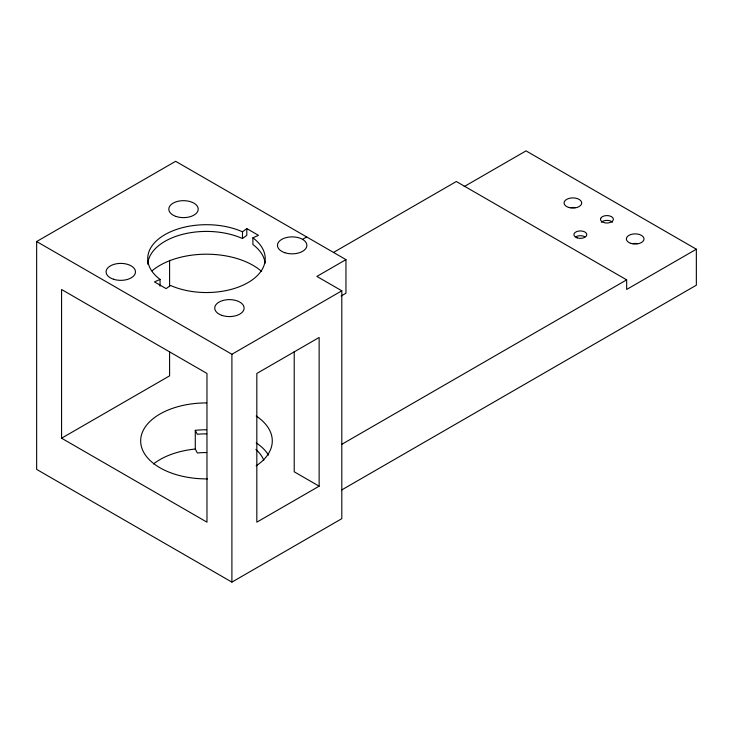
<?xml version="1.0" encoding="UTF-8"?>
<svg xmlns="http://www.w3.org/2000/svg" width="733" height="733" viewBox="0 0 733 733"><rect width="100%" height="100%" fill="white"/><g stroke="black" fill="none" stroke-linecap="round" stroke-linejoin="round"><path stroke-width="1.1" d="M242.486 231.811L246.801 228.595L258.465 235.33L252.894 237.831A58.75 33.92 0 0 1 248.02 282.599A58.75 33.92 0 0 1 170.468 285.421L166.144 288.637L154.48 281.903L160.051 279.41A58.75 33.92 0 0 1 164.934 234.633A58.75 33.92 0 0 1 242.486 231.811L242.486 238.527A58.75 33.92 0 0 0 181.454 234.642A58.75 33.92 0 0 0 147.754 264.265M242.486 238.527L246.801 235.311L246.801 228.595M345.958 259.629L316.885 276.423L341.807 290.809L341.807 518.671L231.903 582.121L36.65 469.395L36.65 241.542L175.636 161.297L345.958 259.629L345.958 293.209L341.111 296.013M302.546 239.361L306.706 236.97M333.643 252.354L456.329 181.518L626.66 279.859L626.66 289.453L696.35 249.211L696.35 285.192L341.651 489.974M464.181 186.585L526.028 150.879L696.35 249.211M61.572 438.215L206.972 522.162L206.972 373.454L61.572 289.508L61.572 438.215L169.589 375.855L169.589 351.831M36.65 241.542L231.903 354.268L341.807 290.809M341.624 444.418L626.66 279.859M319.139 486.181L256.825 522.162L256.825 373.454L319.139 337.473L319.139 486.181L294.217 471.795L294.217 351.684M206.596 429.776A65.796 37.988 0 0 0 195.29 430.326L197.278 434.266A58.75 33.92 0 0 1 206.733 433.844M195.29 430.326L195.29 449.036L197.278 452.976A58.75 33.92 0 0 1 206.733 452.554M252.894 237.831L252.894 244.547A58.75 33.92 0 0 1 265.108 263.202M231.903 354.268L231.903 582.121M169.589 260.316L169.589 286.63M160.051 279.41L160.051 286.127M152.052 270.844A65.796 37.988 0 0 1 261.663 271.503M601.353 222.218A6.46 3.729 0 0 1 612.541 222.218M575.79 236.796A6.46 3.729 0 0 1 584.925 236.796M632.918 243.631A8.814 5.085 0 0 1 637.472 243.631M570.604 207.659A8.814 5.085 0 0 1 575.158 207.659M256.184 416.005A65.796 37.988 0 0 1 256.147 465.821M207.485 478.887A65.796 37.988 0 0 1 140.672 441.165A65.796 37.988 0 0 1 206.596 402.912M255.881 449.411A58.75 33.92 0 0 1 263.807 460.37M256.184 442.869A65.796 37.988 0 0 1 268.507 455.101M153.49 463.943A65.796 37.988 0 0 1 195.29 449.036M600.703 218.315L600.483 219.286A6.46 3.729 0 0 0 606.942 223.015L608.619 222.887A6.46 3.729 0 0 0 611.514 216.647A6.46 3.729 0 0 0 600.703 218.315M284.816 252.702A14.687 8.475 0 0 0 306.852 245.363A14.687 8.475 0 0 0 284.816 238.014A14.687 8.475 0 0 0 284.816 252.702M176.167 216.492A14.687 8.475 0 0 0 198.203 209.143A14.687 8.475 0 0 0 176.167 201.804A14.687 8.475 0 0 0 176.167 216.492M222.09 315.437A14.687 8.475 0 0 0 244.126 308.089A14.687 8.475 0 0 0 222.09 300.75A14.687 8.475 0 0 0 222.09 315.437M113.441 279.218A14.687 8.475 0 0 0 135.468 271.87A14.687 8.475 0 0 0 113.441 264.531A14.687 8.475 0 0 0 113.441 279.218M577.128 237.868A6.46 3.729 0 0 0 586.821 234.633A6.46 3.729 0 0 0 577.128 231.408A6.46 3.729 0 0 0 577.128 237.868M630.792 243.356A8.814 5.085 0 0 0 644.005 238.949A8.814 5.085 0 0 0 630.792 234.542A8.814 5.085 0 0 0 630.792 243.356M568.478 207.384A8.814 5.085 0 0 0 581.69 202.977A8.814 5.085 0 0 0 568.478 198.57A8.814 5.085 0 0 0 568.478 207.384"/></g></svg>
